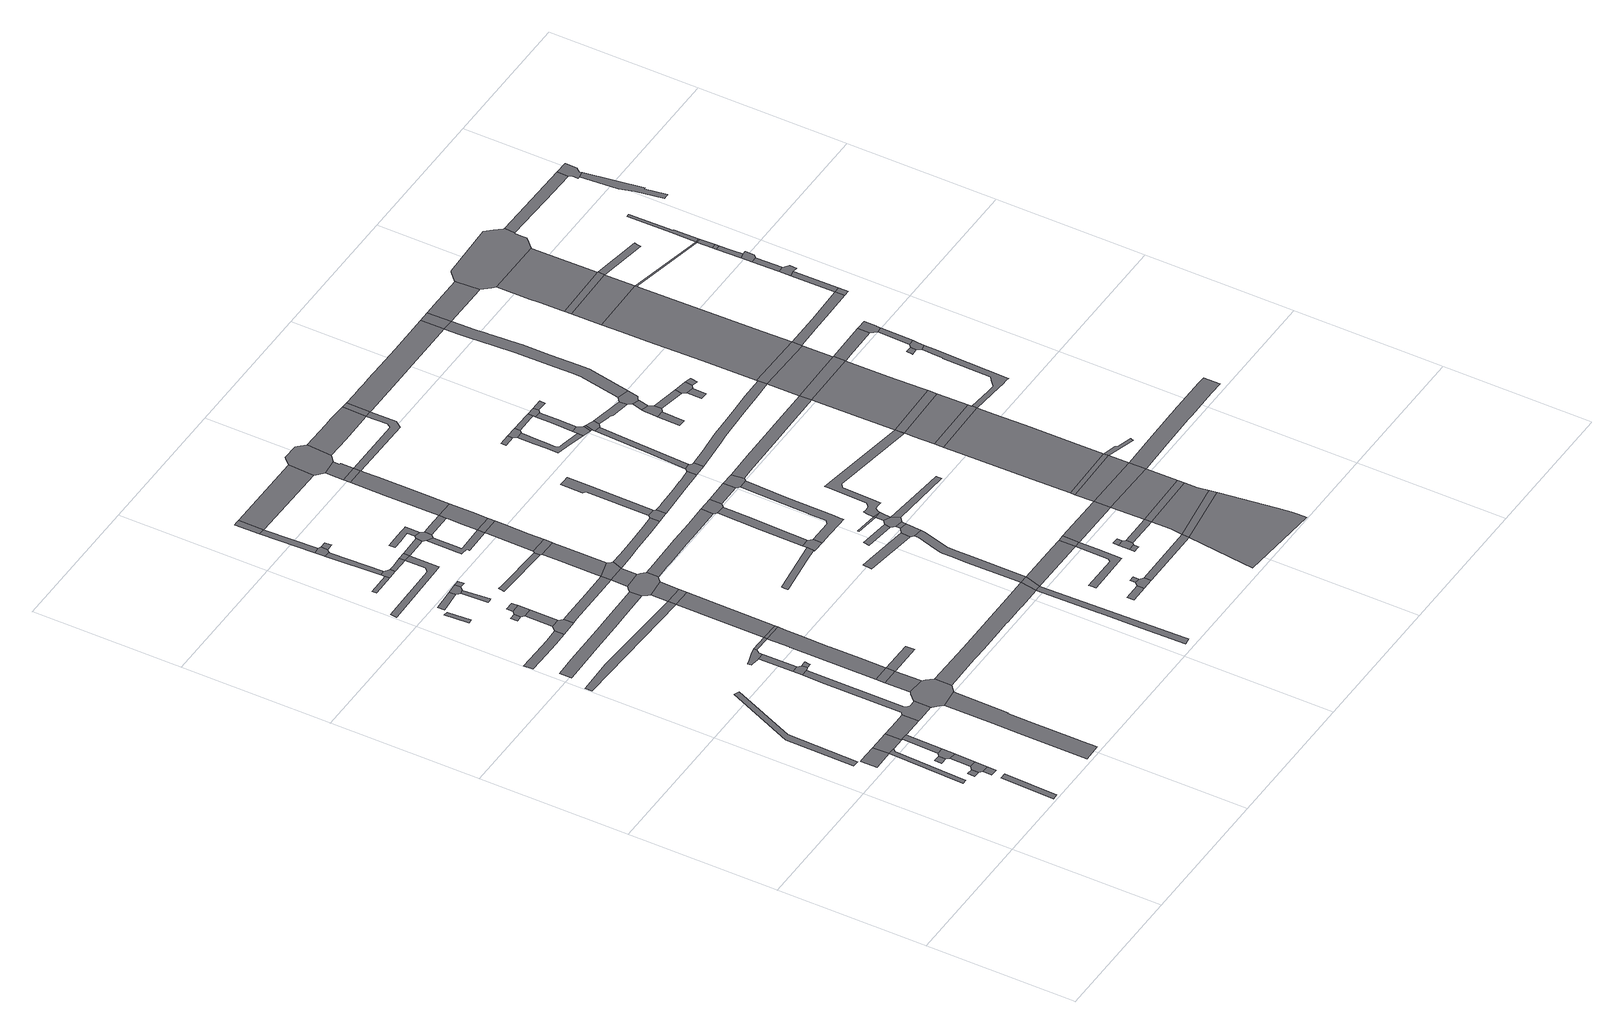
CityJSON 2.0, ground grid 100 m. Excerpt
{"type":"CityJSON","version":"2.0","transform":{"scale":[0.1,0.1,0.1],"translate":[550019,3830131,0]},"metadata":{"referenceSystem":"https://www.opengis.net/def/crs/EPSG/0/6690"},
"CityObjects":{
"road1":{"type":"Road","attributes":{"RoadStructureAttribute.sectionType":"1"},"geometry":[{"type":"MultiSurface","lod":"1","boundaries":[[[0,1,2,3]]]}]},
"road2":{"type":"Road","attributes":{"RoadStructureAttribute.sectionType":"1"},"geometry":[{"type":"MultiSurface","lod":"1","boundaries":[[[4,5,6,7,8]]]}]},
"road3":{"type":"Road","geometry":[{"type":"MultiSurface","lod":"1","boundaries":[[[9,10,11,12]]]}]},
"road4":{"type":"Road","geometry":[{"type":"MultiSurface","lod":"1","boundaries":[[[13,14,15,16,17]]]}]},
"road5":{"type":"Road","attributes":{"RoadStructureAttribute.sectionType":"1"},"geometry":[{"type":"MultiSurface","lod":"1","boundaries":[[[18,19,20,21]]]}]},
"road6":{"type":"Road","geometry":[{"type":"MultiSurface","lod":"1","boundaries":[[[22,12,11,18,21,23]]]}]},
"road7":{"type":"Road","geometry":[{"type":"MultiSurface","lod":"1","boundaries":[[[24,25,26,27]]]}]},
"road8":{"type":"Road","attributes":{"RoadStructureAttribute.sectionType":"1"},"geometry":[{"type":"MultiSurface","lod":"1","boundaries":[[[28,22,23,29]]]}]},
"road9":{"type":"Road","geometry":[{"type":"MultiSurface","lod":"1","boundaries":[[[30,27,26,28,29,31]]]}]},
"road10":{"type":"Road","geometry":[{"type":"MultiSurface","lod":"1","boundaries":[[[17,16,4,8,32,33]]]}]},
"road11":{"type":"Road","attributes":{"RoadStructureAttribute.sectionType":"1"},"geometry":[{"type":"MultiSurface","lod":"1","boundaries":[[[34,35,36,37,38,39]]]}]},
"road12":{"type":"Road","attributes":{"RoadStructureAttribute.sectionType":"1"},"geometry":[{"type":"MultiSurface","lod":"1","boundaries":[[[40,30,31,41]]]}]},
"road13":{"type":"Road","geometry":[{"type":"MultiSurface","lod":"1","boundaries":[[[42,33,32,40,41,43,44]]]}]},
"road14":{"type":"Road","attributes":{"function":"2","RoadStructureAttribute.sectionType":"1"},"geometry":[{"type":"MultiSurface","lod":"1","boundaries":[[[45,46,47,48,49,50,51,52,53,54,55,56,57,58]]]}]},
"road15":{"type":"Road","attributes":{"RoadStructureAttribute.sectionType":"1"},"geometry":[{"type":"MultiSurface","lod":"1","boundaries":[[[59,60,61,62,63,64,65,66,67]]]}]},
"road16":{"type":"Road","attributes":{"RoadStructureAttribute.sectionType":"1"},"geometry":[{"type":"MultiSurface","lod":"1","boundaries":[[[68,69,70,71,44,43,72,73,74,75,76,77,78,79,80,81]]]}]},
"road17":{"type":"Road","geometry":[{"type":"MultiSurface","lod":"1","boundaries":[[[82,83,84,85,75,74,86,87,54,53,88,89,90,91,92]]]}]},
"road18":{"type":"Road","attributes":{"RoadStructureAttribute.sectionType":"1"},"geometry":[{"type":"MultiSurface","lod":"1","boundaries":[[[93,94,95,96,97]]]}]},
"road19":{"type":"Road","geometry":[{"type":"MultiSurface","lod":"1","boundaries":[[[98,99,100,101,102]]]}]},
"road20":{"type":"Road","attributes":{"RoadStructureAttribute.sectionType":"1"},"geometry":[{"type":"MultiSurface","lod":"1","boundaries":[[[103,68,81,104,105,106,107]]]}]},
"road21":{"type":"Road","attributes":{"RoadStructureAttribute.sectionType":"1"},"geometry":[{"type":"MultiSurface","lod":"1","boundaries":[[[108,103,107,109]]]}]},
"road22":{"type":"Road","attributes":{"function":"2","RoadStructureAttribute.sectionType":"1"},"geometry":[{"type":"MultiSurface","lod":"1","boundaries":[[[110,82,92,111,112,113]]]}]},
"road23":{"type":"Road","attributes":{"RoadStructureAttribute.sectionType":"1"},"geometry":[{"type":"MultiSurface","lod":"1","boundaries":[[[114,115,116,117,118,119,120,121,122,123,124,125]]]}]},
"road24":{"type":"Road","geometry":[{"type":"MultiSurface","lod":"1","boundaries":[[[126,127,128,129,130,131,132,133,134,135,108,109,136,137,138]]]}]},
"road25":{"type":"Road","geometry":[{"type":"MultiSurface","lod":"1","boundaries":[[[139,140,141,142,106,105]]]}]},
"road26":{"type":"Road","geometry":[{"type":"MultiSurface","lod":"1","boundaries":[[[143,67,66,144,145,146]]]}]},
"road27":{"type":"Road","geometry":[{"type":"MultiSurface","lod":"1","boundaries":[[[147,110,113,148]]]}]},
"road28":{"type":"Road","geometry":[{"type":"MultiSurface","lod":"1","boundaries":[[[149,150,151,152]]]}]},
"road29":{"type":"Road","attributes":{"RoadStructureAttribute.sectionType":"1"},"geometry":[{"type":"MultiSurface","lod":"1","boundaries":[[[153,143,146,154]]]}]},
"road30":{"type":"Road","attributes":{"RoadStructureAttribute.sectionType":"1"},"geometry":[{"type":"MultiSurface","lod":"1","boundaries":[[[155,156,157,158]]]}]},
"road31":{"type":"Road","geometry":[{"type":"MultiSurface","lod":"1","boundaries":[[[159,149,152,153,154,160]]]}]},
"road32":{"type":"Road","attributes":{"RoadStructureAttribute.sectionType":"1"},"geometry":[{"type":"MultiSurface","lod":"1","boundaries":[[[161,162,159,160]]]}]},
"road33":{"type":"Road","attributes":{"RoadStructureAttribute.sectionType":"1"},"geometry":[{"type":"MultiSurface","lod":"1","boundaries":[[[138,137,163,164]]]}]},
"road34":{"type":"Road","attributes":{"function":"2","RoadStructureAttribute.sectionType":"1"},"geometry":[{"type":"MultiSurface","lod":"1","boundaries":[[[163,165,166,167,168,147,148,169,170,171,172,173,174,175,176]]]}]},
"road35":{"type":"Road","attributes":{"RoadStructureAttribute.sectionType":"1"},"geometry":[{"type":"MultiSurface","lod":"1","boundaries":[[[177,178,179,180]]]}]},
"road36":{"type":"Road","attributes":{"RoadStructureAttribute.sectionType":"1"},"geometry":[{"type":"MultiSurface","lod":"1","boundaries":[[[181,182,183,184,185,186,187,188,189]]]}]},
"road37":{"type":"Road","attributes":{"RoadStructureAttribute.sectionType":"1"},"geometry":[{"type":"MultiSurface","lod":"1","boundaries":[[[190,191,192,193,194]]]}]},
"road38":{"type":"Road","attributes":{"RoadStructureAttribute.sectionType":"1"},"geometry":[{"type":"MultiSurface","lod":"1","boundaries":[[[195,196,148,113]]]}]},
"road39":{"type":"Road","geometry":[{"type":"MultiSurface","lod":"1","boundaries":[[[197,155,158,198,194,193,199,200]]]}]},
"road40":{"type":"Road","geometry":[{"type":"MultiSurface","lod":"1","boundaries":[[[164,163,176,201]]]}]},
"road41":{"type":"Road","geometry":[{"type":"MultiSurface","lod":"1","boundaries":[[[202,203,204,205,206,207,208,197,200]]]}]},
"road42":{"type":"Road","geometry":[{"type":"MultiSurface","lod":"1","boundaries":[[[209,210,211,212,177,180,213,214]]]}]},
"road43":{"type":"Road","attributes":{"RoadStructureAttribute.sectionType":"1"},"geometry":[{"type":"MultiSurface","lod":"1","boundaries":[[[215,216,217,218,145,144,219,220,221]]]}]},
"road44":{"type":"Road","attributes":{"RoadStructureAttribute.sectionType":"1"},"geometry":[{"type":"MultiSurface","lod":"1","boundaries":[[[222,212,211,223,224]]]}]},
"road45":{"type":"Road","attributes":{"RoadStructureAttribute.sectionType":"1"},"geometry":[{"type":"MultiSurface","lod":"1","boundaries":[[[225,226,214,213,227]]]}]},
"road46":{"type":"Road","attributes":{"function":"2","RoadStructureAttribute.sectionType":"1"},"geometry":[{"type":"MultiSurface","lod":"1","boundaries":[[[96,228,229,164,201,230,231,232,233]]]}]},
"road47":{"type":"Road","attributes":{"RoadStructureAttribute.sectionType":"1"},"geometry":[{"type":"MultiSurface","lod":"1","boundaries":[[[234,235,236,237,222,224,238,239,240]]]}]},
"road48":{"type":"Road","attributes":{"RoadStructureAttribute.sectionType":"1"},"geometry":[{"type":"MultiSurface","lod":"1","boundaries":[[[241,235,234,242]]]}]},
"road49":{"type":"Road","geometry":[{"type":"MultiSurface","lod":"1","boundaries":[[[243,244,245,246,240,239]]]}]},
"road50":{"type":"Road","geometry":[{"type":"MultiSurface","lod":"1","boundaries":[[[247,225,227,181,189]]]}]},
"road51":{"type":"Road","geometry":[{"type":"MultiSurface","lod":"1","boundaries":[[[97,96,233,248]]]}]},
"road52":{"type":"Road","attributes":{"RoadStructureAttribute.sectionType":"1"},"geometry":[{"type":"MultiSurface","lod":"1","boundaries":[[[249,250,251,252,253,254,255]]]}]},
"road53":{"type":"Road","attributes":{"function":"2","RoadStructureAttribute.sectionType":"1"},"geometry":[{"type":"MultiSurface","lod":"1","boundaries":[[[256,257,97,248]]]}]},
"road54":{"type":"Road","geometry":[{"type":"MultiSurface","lod":"1","boundaries":[[[258,259,241,242,260]]]}]},
"road55":{"type":"Road","geometry":[{"type":"MultiSurface","lod":"1","boundaries":[[[261,262,263,264,265,114,125,266,257,256,267,268,269,270]]]}]},
"road56":{"type":"Road","attributes":{"RoadStructureAttribute.sectionType":"1"},"geometry":[{"type":"MultiSurface","lod":"1","boundaries":[[[271,247,189,272]]]}]},
"road57":{"type":"Road","attributes":{"RoadStructureAttribute.sectionType":"1"},"geometry":[{"type":"MultiSurface","lod":"1","boundaries":[[[273,274,275,90,89,276,277,278,279,280,281,282,283,284,285,286]]]}]},
"road58":{"type":"Road","attributes":{"function":"2","RoadStructureAttribute.sectionType":"1"},"geometry":[{"type":"MultiSurface","lod":"1","boundaries":[[[220,263,262,287]]]}]},
"road59":{"type":"Road","geometry":[{"type":"MultiSurface","lod":"1","boundaries":[[[288,289,290,221,220,287,291]]]}]},
"road60":{"type":"Road","attributes":{"RoadStructureAttribute.sectionType":"1"},"geometry":[{"type":"MultiSurface","lod":"1","boundaries":[[[292,293,294,295,296,297,298,299,300,301,302]]]}]},
"road61":{"type":"Road","geometry":[{"type":"MultiSurface","lod":"1","boundaries":[[[301,271,272,303,304,305,306,302]]]}]},
"road62":{"type":"Road","attributes":{"function":"2","RoadStructureAttribute.sectionType":"1"},"geometry":[{"type":"MultiSurface","lod":"1","boundaries":[[[307,308,309,310,311,312,313,314,221,290,315,316,317]]]}]},
"road63":{"type":"Road","attributes":{"RoadStructureAttribute.sectionType":"1"},"geometry":[{"type":"MultiSurface","lod":"1","boundaries":[[[303,318,319,320,321,322,323,324,325,326,327,328,329,330,331,304]]]}]},
"road64":{"type":"Road","geometry":[{"type":"MultiSurface","lod":"1","boundaries":[[[332,333,255,254,334,307,317,335,336]]]}]},
"road65":{"type":"Road","attributes":{"RoadStructureAttribute.sectionType":"1"},"geometry":[{"type":"MultiSurface","lod":"1","boundaries":[[[337,306,305,338,339,340]]]}]},
"road66":{"type":"Road","attributes":{"function":"2","RoadStructureAttribute.sectionType":"1"},"geometry":[{"type":"MultiSurface","lod":"1","boundaries":[[[326,341,342,332,336,343,344,345]]]}]},
"road67":{"type":"Road","attributes":{"RoadStructureAttribute.sectionType":"1"},"geometry":[{"type":"MultiSurface","lod":"1","boundaries":[[[260,242,346,347]]]}]},
"road68":{"type":"Road","geometry":[{"type":"MultiSurface","lod":"1","boundaries":[[[327,326,345,348]]]}]},
"road69":{"type":"Road","attributes":{"RoadStructureAttribute.sectionType":"1"},"geometry":[{"type":"MultiSurface","lod":"1","boundaries":[[[349,350,351,352,353,354,355]]]}]},
"road70":{"type":"Road","geometry":[{"type":"MultiSurface","lod":"1","boundaries":[[[340,339,356,357,358,359,327,348,360,361,362]]]}]},
"road71":{"type":"Road","attributes":{"RoadStructureAttribute.sectionType":"1"},"geometry":[{"type":"MultiSurface","lod":"1","boundaries":[[[363,364,365,366,367,291,287,368,369,370,371,372,373]]]}]},
"road72":{"type":"Road","attributes":{"RoadStructureAttribute.sectionType":"1"},"geometry":[{"type":"MultiSurface","lod":"1","boundaries":[[[285,374,375,376,377,378,379,380,381]]]}]},
"road73":{"type":"Road","attributes":{"RoadStructureAttribute.sectionType":"1"},"geometry":[{"type":"MultiSurface","lod":"1","boundaries":[[[382,383,384,385,270,269,386,387,388,389,390,391,392]]]}]},
"road74":{"type":"Road","attributes":{"function":"2","RoadStructureAttribute.sectionType":"1"},"geometry":[{"type":"MultiSurface","lod":"1","boundaries":[[[393,394,340,362,395,396,397,398,399,400,401]]]}]},
"road75":{"type":"Road","attributes":{"RoadStructureAttribute.sectionType":"1"}},
"road76":{"type":"Road","geometry":[{"type":"MultiSurface","lod":"1","boundaries":[[[402,286,285,381,380,403]]]}]},
"road77":{"type":"Road","geometry":[{"type":"MultiSurface","lod":"1","boundaries":[[[404,393,401,405]]]}]},
"road78":{"type":"Road","geometry":[{"type":"MultiSurface","lod":"1","boundaries":[[[406,349,355,407,408,409,410,411,412]]]}]},
"road79":{"type":"Road","attributes":{"RoadStructureAttribute.sectionType":"1"},"geometry":[{"type":"MultiSurface","lod":"1","boundaries":[[[413,414,415,416,417]]]}]},
"road80":{"type":"Road","attributes":{"function":"2","RoadStructureAttribute.sectionType":"1"},"geometry":[{"type":"MultiSurface","lod":"1","boundaries":[[[418,419,420,421,422,423,424,404,405]]]}]},
"road81":{"type":"Road","attributes":{"RoadStructureAttribute.sectionType":"1"},"geometry":[{"type":"MultiSurface","lod":"1","boundaries":[[[425,426,427,428,429]]]}]},
"road82":{"type":"Road","geometry":[{"type":"MultiSurface","lod":"1","boundaries":[[[430,363,373,431,432,433,434]]]}]},
"road83":{"type":"Road","geometry":[{"type":"MultiSurface","lod":"1","boundaries":[[[435,436,347,346,423,422,437,438,439,440,441]]]}]},
"road84":{"type":"Road","attributes":{"RoadStructureAttribute.sectionType":"1"},"geometry":[{"type":"MultiSurface","lod":"1","boundaries":[[[442,443,406,412,444,445,446,447,448]]]}]},
"road85":{"type":"Road","attributes":{"RoadStructureAttribute.sectionType":"1"},"geometry":[{"type":"MultiSurface","lod":"1","boundaries":[[[449,450,451,452,453,454,455,456,457,458,402,403,459,460,461,462,463,464]]]}]},
"road86":{"type":"Road","geometry":[{"type":"MultiSurface","lod":"1","boundaries":[[[465,414,413,417,466,467,468]]]}]},
"road87":{"type":"Road","geometry":[{"type":"MultiSurface","lod":"1","boundaries":[[[469,470,465,468]]]}]},
"road88":{"type":"Road","attributes":{"RoadStructureAttribute.sectionType":"1"},"geometry":[{"type":"MultiSurface","lod":"1","boundaries":[[[471,472,473,474,475,476,430,434]]]}]},
"road89":{"type":"Road","attributes":{"RoadStructureAttribute.sectionType":"1"},"geometry":[{"type":"MultiSurface","lod":"1","boundaries":[[[477,478,479,403,380,480,481,482,483]]]}]},
"road90":{"type":"Road","geometry":[{"type":"MultiSurface","lod":"1","boundaries":[[[484,485,486,487]]]}]},
"road91":{"type":"Road","attributes":{"RoadStructureAttribute.sectionType":"1"},"geometry":[{"type":"MultiSurface","lod":"1","boundaries":[[[482,488,489,490,491,492,493,494,495,496]]]}]},
"road92":{"type":"Road","geometry":[{"type":"MultiSurface","lod":"1","boundaries":[[[382,392,497,442,448,498,499,500]]]}]},
"road93":{"type":"Road","attributes":{"RoadStructureAttribute.sectionType":"1"},"geometry":[{"type":"MultiSurface","lod":"1","boundaries":[[[501,502,503,504,505,506,507,508,509,510,511,512,513,514,411,410]]]}]},
"road94":{"type":"Road","geometry":[{"type":"MultiSurface","lod":"1","boundaries":[[[515,429,428,449,464,516]]]}]},
"road95":{"type":"Road","geometry":[{"type":"MultiSurface","lod":"1","boundaries":[[[517,518,519,520,521]]]}]},
"road96":{"type":"Road","attributes":{"RoadStructureAttribute.sectionType":"1"},"geometry":[{"type":"MultiSurface","lod":"1","boundaries":[[[522,523,524,525,526,527,528,433,432,529,530]]]}]},
"road97":{"type":"Road","attributes":{"RoadStructureAttribute.sectionType":"1"},"geometry":[{"type":"MultiSurface","lod":"1","boundaries":[[[531,515,516,532,533]]]}]},
"road98":{"type":"Road","attributes":{"RoadStructureAttribute.sectionType":"1"},"geometry":[{"type":"MultiSurface","lod":"1","boundaries":[[[534,535,536,405,401,537,538,539]]]}]},
"road99":{"type":"Road","geometry":[{"type":"MultiSurface","lod":"1","boundaries":[[[540,487,486,531,533,541,542]]]}]},
"road100":{"type":"Road","attributes":{"RoadStructureAttribute.sectionType":"1"},"geometry":[{"type":"MultiSurface","lod":"1","boundaries":[[[500,499,543,544]]]}]},
"road101":{"type":"Road","attributes":{"RoadStructureAttribute.sectionType":"1"},"geometry":[{"type":"MultiSurface","lod":"1","boundaries":[[[545,540,542,546]]]}]},
"road102":{"type":"Road","geometry":[{"type":"MultiSurface","lod":"1","boundaries":[[[521,520,545,546]]]}]},
"road103":{"type":"Road","attributes":{"RoadStructureAttribute.sectionType":"1"},"geometry":[{"type":"MultiSurface","lod":"1","boundaries":[[[547,548,438,437,549,550,534,551]]]}]},
"road104":{"type":"Road","attributes":{"RoadStructureAttribute.sectionType":"1"},"geometry":[{"type":"MultiSurface","lod":"1","boundaries":[[[552,467,466,553]]]}]},
"road105":{"type":"Road","geometry":[{"type":"MultiSurface","lod":"1","boundaries":[[[483,482,496,554]]]}]},
"road106":{"type":"Road","geometry":[{"type":"MultiSurface","lod":"1","boundaries":[[[555,556,557,558,559]]]}]},
"road107":{"type":"Road","attributes":{"RoadStructureAttribute.sectionType":"1"},"geometry":[{"type":"MultiSurface","lod":"1","boundaries":[[[560,555,559,561,562,563]]]}]},
"road108":{"type":"Road","geometry":[{"type":"MultiSurface","lod":"1","boundaries":[[[564,565,566,560,563]]]}]},
"road109":{"type":"Road","geometry":[{"type":"MultiSurface","lod":"1","boundaries":[[[544,543,567,508,507,568,569,570]]]}]},
"road110":{"type":"Road","geometry":[{"type":"MultiSurface","lod":"1","boundaries":[[[571,572,573,574]]]}]},
"road111":{"type":"Road","geometry":[{"type":"MultiSurface","lod":"1","boundaries":[[[575,576,577,578,579,522,530,580,581]]]}]},
"road112":{"type":"Road","attributes":{"RoadStructureAttribute.sectionType":"1"},"geometry":[{"type":"MultiSurface","lod":"1","boundaries":[[[582,583,584,585,586,587,542,541]]]}]},
"road113":{"type":"Road","attributes":{"RoadStructureAttribute.sectionType":"1"},"geometry":[{"type":"MultiSurface","lod":"1","boundaries":[[[562,561,588,589]]]}]},
"road114":{"type":"Road","attributes":{"RoadStructureAttribute.sectionType":"1"},"geometry":[{"type":"MultiSurface","lod":"1","boundaries":[[[590,591,554,496,592,593,594]]]}]},
"road115":{"type":"Road","geometry":[{"type":"MultiSurface","lod":"1","boundaries":[[[595,551,534,539,596]]]}]},
"road116":{"type":"Road","geometry":[{"type":"MultiSurface","lod":"1","boundaries":[[[574,573,597,598,599,600]]]}]},
"road117":{"type":"Road","attributes":{"RoadStructureAttribute.sectionType":"1"},"geometry":[{"type":"MultiSurface","lod":"1","boundaries":[[[597,601,602,603,604,605,606,607,608,609,610,611,612,613,598]]]}]},
"road118":{"type":"Road","attributes":{"RoadStructureAttribute.sectionType":"1"},"geometry":[{"type":"MultiSurface","lod":"1","boundaries":[[[614,615,579,578,616,617,618]]]}]},
"road119":{"type":"Road","attributes":{"RoadStructureAttribute.sectionType":"1"},"geometry":[{"type":"MultiSurface","lod":"1","boundaries":[[[619,600,599,620,621,622]]]}]},
"road120":{"type":"Road","attributes":{"RoadStructureAttribute.sectionType":"1"},"geometry":[{"type":"MultiSurface","lod":"1","boundaries":[[[623,607,606,624,625,626]]]}]},
"road121":{"type":"Road","geometry":[{"type":"MultiSurface","lod":"1","boundaries":[[[627,628,629,630,553,631,632,633,634]]]}]},
"road122":{"type":"Road","attributes":{"RoadStructureAttribute.sectionType":"1"},"geometry":[{"type":"MultiSurface","lod":"1","boundaries":[[[625,624,635,636]]]}]},
"road123":{"type":"Road","attributes":{"RoadStructureAttribute.sectionType":"1"},"geometry":[{"type":"MultiSurface","lod":"1","boundaries":[[[637,638,623,626,639,640]]]}]},
"road124":{"type":"Road","geometry":[{"type":"MultiSurface","lod":"1","boundaries":[[[641,642,643,644,645,646,647,648,649,521,546,650,651,652,653,654,655,656,657,658,659]]]}]},
"road125":{"type":"Road","geometry":[{"type":"MultiSurface","lod":"1","boundaries":[[[660,636,635,614,618,661,662]]]}]},
"road126":{"type":"Road","geometry":[{"type":"MultiSurface","lod":"1","boundaries":[[[622,621,637,640,663,664]]]}]},
"road127":{"type":"Road","geometry":[{"type":"MultiSurface","lod":"1","boundaries":[[[665,552,553,630]]]}]},
"road128":{"type":"Road","attributes":{"RoadStructureAttribute.sectionType":"1"},"geometry":[{"type":"MultiSurface","lod":"1","boundaries":[[[666,667,588,668,552,665]]]}]},
"road129":{"type":"Road","geometry":[{"type":"MultiSurface","lod":"1","boundaries":[[[669,670,664,663]]]}]},
"road130":{"type":"Road","geometry":[{"type":"MultiSurface","lod":"1","boundaries":[[[671,589,588,667]]]}]},
"road131":{"type":"Road","attributes":{"RoadStructureAttribute.sectionType":"1"},"geometry":[{"type":"MultiSurface","lod":"1","boundaries":[[[662,661,672,673,674,675,676,677]]]}]},
"road132":{"type":"Road","attributes":{"RoadStructureAttribute.sectionType":"1"},"geometry":[{"type":"MultiSurface","lod":"1","boundaries":[[[678,679,680,681,570,569,682,683,684,685,686,687]]]}]},
"road133":{"type":"Road","geometry":[{"type":"MultiSurface","lod":"1","boundaries":[[[593,589,671,688]]]}]},
"road134":{"type":"Road","geometry":[{"type":"MultiSurface","lod":"1","boundaries":[[[689,690,691,692]]]}]},
"road135":{"type":"Road","geometry":[{"type":"MultiSurface","lod":"1","boundaries":[[[594,593,688,693]]]}]},
"road136":{"type":"Road","attributes":{"RoadStructureAttribute.sectionType":"1"},"geometry":[{"type":"MultiSurface","lod":"1","boundaries":[[[694,695,696,697,698,699,700,701,581,580,702,703,704,705,706,707]]]}]},
"road137":{"type":"Road","geometry":[{"type":"MultiSurface","lod":"1","boundaries":[[[708,709,710,689,692,711,712,713]]]}]},
"road138":{"type":"Road","attributes":{"function":"2"},"geometry":[{"type":"MultiSurface","lod":"1","boundaries":[[[714,715,594,693]]]}]},
"road139":{"type":"Road","attributes":{"function":"1"},"geometry":[{"type":"MultiSurface","lod":"1","boundaries":[[[716,717,715,714]]]}]},
"road140":{"type":"Road","attributes":{"RoadStructureAttribute.sectionType":"1"},"geometry":[{"type":"MultiSurface","lod":"1","boundaries":[[[718,708,713,719]]]}]},
"road141":{"type":"Road","attributes":{"RoadStructureAttribute.sectionType":"1"},"geometry":[{"type":"MultiSurface","lod":"1","boundaries":[[[720,721,722,723,724,725,726,727,596,539,728,729,730,731,732]]]}]},
"road142":{"type":"Road","geometry":[{"type":"MultiSurface","lod":"1","boundaries":[[[733,677,676,718,719,734,735,736]]]}]},
"road143":{"type":"Road","attributes":{"RoadStructureAttribute.sectionType":"1"},"geometry":[{"type":"MultiSurface","lod":"1","boundaries":[[[712,711,737,738]]]}]},
"road144":{"type":"Road","attributes":{"RoadStructureAttribute.sectionType":"1"},"geometry":[{"type":"MultiSurface","lod":"1","boundaries":[[[739,659,658]]]}]},
"road145":{"type":"Road","attributes":{"function":"2"},"geometry":[{"type":"MultiSurface","lod":"1","boundaries":[[[740,741,742,743,744,745,746,747,748,749,750,717,716]]]}]},
"road146":{"type":"Road","attributes":{"RoadStructureAttribute.sectionType":"1"},"geometry":[{"type":"MultiSurface","lod":"1","boundaries":[[[751,752,753,754]]]}]},
"road147":{"type":"Road","geometry":[{"type":"MultiSurface","lod":"1","boundaries":[[[738,737,751,754,755,756]]]}]},
"road148":{"type":"Road","geometry":[{"type":"MultiSurface","lod":"1","boundaries":[[[757,758,759,760,761,748,747,762]]]}]},
"road149":{"type":"Road","attributes":{"RoadStructureAttribute.sectionType":"1"},"geometry":[{"type":"MultiSurface","lod":"1","boundaries":[[[731,763,764,765,766,767,768,769,770,733,736,771,772,773,774,775,776,777,778,779,780,781,782]]]}]},
"road150":{"type":"Road","geometry":[{"type":"MultiSurface","lod":"1","boundaries":[[[783,784,756,755]]]}]},
"road151":{"type":"Road","attributes":{"function":"2","RoadStructureAttribute.sectionType":"1"},"geometry":[{"type":"MultiSurface","lod":"1","boundaries":[[[785,786,787,759,758]]]}]},
"road152":{"type":"Road","geometry":[{"type":"MultiSurface","lod":"1","boundaries":[[[788,789,790,791,716,714]]]}]},
"road153":{"type":"Road","attributes":{"RoadStructureAttribute.sectionType":"1"},"geometry":[{"type":"MultiSurface","lod":"1","boundaries":[[[792,659,793,786,785]]]}]},
"road154":{"type":"Road","attributes":{"function":"1"},"geometry":[{"type":"MultiSurface","lod":"1","boundaries":[[[794,795,796,797,686,798,799,659,792]]]}]},
"road155":{"type":"Road","geometry":[{"type":"MultiSurface","lod":"1","boundaries":[[[800,732,731,782,801]]]}]},
"road156":{"type":"Road","geometry":[{"type":"MultiSurface","lod":"1","boundaries":[[[802,687,686,797]]]}]},
"road157":{"type":"Road","attributes":{"function":"2"},"geometry":[{"type":"MultiSurface","lod":"1","boundaries":[[[707,687,802,803,804]]]}]},
"road158":{"type":"Road","geometry":[{"type":"MultiSurface","lod":"1","boundaries":[[[694,707,804,805]]]}]},
"road159":{"type":"Road","attributes":{"RoadStructureAttribute.sectionType":"1"},"geometry":[{"type":"MultiSurface","lod":"1","boundaries":[[[806,807,808,809,810,811,812,693,688,813,814,815,816,817,818]]]}]},
"road160":{"type":"Road","attributes":{"RoadStructureAttribute.sectionType":"1"},"geometry":[{"type":"MultiSurface","lod":"1","boundaries":[[[819,820,800,801,821,822,823]]]}]},
"road161":{"type":"Road","attributes":{"RoadStructureAttribute.sectionType":"1"},"geometry":[{"type":"MultiSurface","lod":"1","boundaries":[[[824,825,826,827,828,829,830,831,832,833,834,835,836,837,838,839,840,841,762,747]]]}]},
"road162":{"type":"Road","attributes":{"function":"1"},"geometry":[{"type":"MultiSurface","lod":"1","boundaries":[[[842,843,844,845,846,847,848,694,805,849,850,851]]]}]},
"road163":{"type":"Road","attributes":{"RoadStructureAttribute.sectionType":"1"},"geometry":[{"type":"MultiSurface","lod":"1","boundaries":[[[852,802,797,853,854,855]]]}]},
"road164":{"type":"Road","geometry":[{"type":"MultiSurface","lod":"1","boundaries":[[[856,857,858,859,860,861,862]]]}]},
"road165":{"type":"Road","geometry":[{"type":"MultiSurface","lod":"1","boundaries":[[[863,864,865,843,842]]]}]},
"road166":{"type":"Road","attributes":{"RoadStructureAttribute.sectionType":"1"},"geometry":[{"type":"MultiSurface","lod":"1","boundaries":[[[866,862,861,867,868,833,832,869,870]]]}]},
"road167":{"type":"Road","geometry":[{"type":"MultiSurface","lod":"1","boundaries":[[[871,872,865,864,873]]]}]},
"road168":{"type":"Road","attributes":{"RoadStructureAttribute.sectionType":"1"},"geometry":[{"type":"MultiSurface","lod":"1","boundaries":[[[874,875,876,866,870]]]}]},
"road169":{"type":"Road","attributes":{"function":"2"},"geometry":[{"type":"MultiSurface","lod":"1","boundaries":[[[877,878,879,880,872,871,881]]]}]},
"road170":{"type":"Road","geometry":[{"type":"MultiSurface","lod":"1","boundaries":[[[882,883,852,855,875,874,884,885]]]}]},
"road171":{"type":"Road","attributes":{"RoadStructureAttribute.sectionType":"1"},"geometry":[{"type":"MultiSurface","lod":"1","boundaries":[[[886,887,805,804,888,889,890,891]]]}]},
"road172":{"type":"Road","geometry":[{"type":"MultiSurface","lod":"1","boundaries":[[[892,893,894,895,896,823,822,897,877,881,898,899,900,901,902,903,904]]]}]},
"road173":{"type":"Road","attributes":{"RoadStructureAttribute.sectionType":"1"},"geometry":[{"type":"MultiSurface","lod":"1","boundaries":[[[905,906,907,873,864]]]}]},
"road174":{"type":"Road","geometry":[{"type":"MultiSurface","lod":"1","boundaries":[[[908,886,891,909]]]}]},
"road175":{"type":"Road","attributes":{"RoadStructureAttribute.sectionType":"1"},"geometry":[{"type":"MultiSurface","lod":"1","boundaries":[[[842,851,910,911,912]]]}]},
"road176":{"type":"Road","attributes":{"RoadStructureAttribute.sectionType":"1"},"geometry":[{"type":"MultiSurface","lod":"1","boundaries":[[[913,914,915,886,908]]]}]},
"road177":{"type":"Road","geometry":[{"type":"MultiSurface","lod":"1","boundaries":[[[916,917,914,913,918,919]]]}]},
"road178":{"type":"Road","attributes":{"RoadStructureAttribute.sectionType":"1"},"geometry":[{"type":"MultiSurface","lod":"1","boundaries":[[[920,921,922,923,917,916]]]}]},
"road179":{"type":"Road","geometry":[{"type":"MultiSurface","lod":"1","boundaries":[[[924,925,922,921,926,927]]]}]},
"road180":{"type":"Road","attributes":{"RoadStructureAttribute.sectionType":"1"},"geometry":[{"type":"MultiSurface","lod":"1","boundaries":[[[928,929,930,925,924]]]}]},
"road181":{"type":"Road","geometry":[{"type":"MultiSurface","lod":"1","boundaries":[[[931,932,930,929]]]}]},
"road182":{"type":"Road","attributes":{"RoadStructureAttribute.sectionType":"1"},"geometry":[{"type":"MultiSurface","lod":"1","boundaries":[[[933,911,932,931]]]}]},
"road183":{"type":"Road","geometry":[{"type":"MultiSurface","lod":"1","boundaries":[[[934,912,911,933]]]}]},
"road184":{"type":"Road","attributes":{"RoadStructureAttribute.sectionType":"1"},"geometry":[{"type":"MultiSurface","lod":"1","boundaries":[[[935,936,937,938,939,940,912,934]]]}]},
"road185":{"type":"Road","attributes":{"RoadStructureAttribute.sectionType":"1"},"geometry":[{"type":"MultiSurface","lod":"1","boundaries":[[[941,904,903,942,943,944,945]]]}]},
"road186":{"type":"Road","attributes":{"RoadStructureAttribute.sectionType":"1"},"geometry":[{"type":"MultiSurface","lod":"1","boundaries":[[[946,947,948,949,950,951,952,953,954,955,956,957,958]]]}]},
"road187":{"type":"Road","geometry":[{"type":"MultiSurface","lod":"1","boundaries":[[[945,944,959,960,958,957,961,962,963]]]}]}
},
"vertices":[
[566,380,0],[525,380,0],[515,21,0],[554,21,0],
[389,1050,0],[369,545,0],[402,545,0],[420,1031,0],[437,1050,0],
[460,565,0],[459,519,0],[503,516,0],[503,562,0],
[255,1161,0],[245,1161,0],[245,1050,0],[388,1050,0],[385,1161,0],
[523,497,0],[521,440,0],[568,437,0],[570,495,0],
[524,581,0],[572,579,0],
[466,789,0],[465,742,0],[510,741,0],[509,788,0],
[526,720,0],[576,718,0],
[531,806,0],[578,804,0],
[530,1049,0],[530,1160,0],
[242,1649,0],[429,2082,0],[395,2096,0],[194,1632,0],[189,1175,0],[233,1173,0],
[538,1049,0],[584,1049,0],
[655,1159,0],[725,1049,0],[725,1159,0],
[1044,76,0],[1044,133,0],[1044,179,0],[1044,206,0],[1044,466,0],[1044,634,0],[1052,634,0],[1052,652,0],[1053,1003,0],[924,989,0],[924,663,0],[924,487,0],[924,30,0],[1044,32,0],
[292,3281,0],[269,3280,0],[141,3282,0],[7,3285,0],[10,3222,0],[150,3220,0],[266,3218,0],[371,3222,0],[369,3284,0],
[745,1839,0],[744,1714,0],[745,1174,0],[734,1166,0],[750,1049,0],[789,1049,0],[866,1048,0],[868,1162,0],[864,1158,0],[818,1158,0],[810,1167,0],[795,1183,0],[795,1184,0],[796,1839,0],
[926,1221,0],[920,1215,0],[914,1209,0],[869,1163,0],[870,1045,0],[914,1000,0],[1064,1012,0],[1100,1044,0],[1100,1155,0],[1064,1197,0],[1048,1215,0],
[260,2879,0],[11,2874,0],[12,2826,0],[927,2791,0],[927,2846,0],
[171,3912,0],[183,3752,0],[198,3753,0],[213,3754,0],[201,3908,0],
[745,1902,0],[810,1844,0],[820,1847,0],[815,1885,0],[792,1901,0],
[745,2133,0],[792,2133,0],
[926,1390,0],[1046,1219,0],[1046,1220,0],[1045,1390,0],
[889,3082,0],[634,3078,0],[496,3077,0],[194,3072,0],[51,3069,0],[52,2989,0],[127,2990,0],[363,2994,0],[604,2998,0],[630,2998,0],[892,3002,0],[893,3002,0],
[797,2201,0],[769,2193,0],[729,2181,0],[705,2174,0],[675,2165,0],[675,2164,0],[676,2153,0],[678,2140,0],[727,2135,0],[729,2135,0],[792,2159,0],[807,2182,0],[807,2201,0],
[850,1847,0],[853,1866,0],[855,1885,0],[853,1885,0],
[399,3315,0],[486,3226,0],[484,3290,0],[459,3315,0],
[926,1450,0],[1045,1450,0],
[378,3563,0],[338,3562,0],[338,3517,0],[378,3518,0],
[399,3502,0],[459,3501,0],
[361,3988,0],[211,3979,0],[213,3933,0],[363,3947,0],
[399,3582,0],[459,3582,0],
[459,3624,0],[399,3624,0],
[925,2180,0],[925,2200,0],
[925,2030,0],[925,2028,0],[925,2017,0],[926,1675,0],[1045,1460,0],[1044,1626,0],[1044,1829,0],[1044,1832,0],[1044,1971,0],[1044,2030,0],[1047,2141,0],[1047,2177,0],
[299,4383,0],[144,4379,0],[147,4350,0],[300,4352,0],
[482,4353,0],[483,4215,0],[456,4190,0],[21,4186,0],[14,4141,0],[509,4150,0],[529,4151,0],[529,4161,0],[532,4351,0],
[395,3747,0],[413,3748,0],[430,3750,0],[416,3932,0],[386,3924,0],
[1269,1390,0],[1269,1450,0],
[434,3993,0],[377,3933,0],[418,3935,0],[435,3955,0],
[1048,2197,0],
[452,3954,0],[476,3953,0],[473,3974,0],[470,3994,0],[470,3995,0],[451,3994,0],[435,3993,0],
[363,4391,0],[337,4411,0],[336,4412,0],[298,4410,0],[367,4353,0],[366,4389,0],
[740,3292,0],[555,3292,0],[552,3292,0],[519,3292,0],[521,3227,0],[928,3230,0],[927,3294,0],
[282,4774,0],[322,4769,0],[322,4772,0],
[481,4392,0],[401,4389,0],[482,4355,0],
[926,2478,0],[925,2210,0],[1048,2207,0],[1050,2464,0],[1050,2517,0],[1053,2790,0],
[322,4844,0],[279,4842,0],[281,4791,0],[281,4787,0],[326,4777,0],[338,4792,0],[343,4837,0],
[263,5204,0],[308,5203,0],
[385,4793,0],[387,4793,0],[385,4815,0],[383,4836,0],
[530,4393,0],
[1053,2845,0],
[570,3754,0],[535,3756,0],[533,3736,0],[530,3716,0],[571,3714,0],[918,3700,0],[915,3737,0],
[1055,2974,0],[929,2962,0],
[289,5372,0],[262,5372,0],[309,5372,0],
[1064,3110,0],[1049,3123,0],[928,3118,0],[914,3105,0],[891,3084,0],[916,2976,0],[1066,2985,0],[1086,3005,0],[1092,3005,0],[1091,3085,0],
[684,4397,0],[679,4352,0],
[2091,1154,0],[1931,1154,0],[1424,1151,0],[1365,1044,0],[1389,1044,0],[1472,1044,0],[1513,1044,0],[1638,1044,0],[1738,1044,0],[1751,1044,0],[1911,1043,0],[1912,1043,0],[2081,1043,0],[2101,1154,0],
[1048,3231,0],
[1067,3305,0],[1054,3318,0],[1047,3326,0],[1074,3298,0],
[743,4503,0],[721,4503,0],[700,4503,0],[613,4503,0],[553,4503,0],[555,4462,0],[613,4463,0],[700,4465,0],[700,4464,0],[701,4415,0],[743,4408,0],
[697,4337,0],[739,4313,0],[757,4333,0],[761,4385,0],
[928,3692,0],[928,3690,0],[928,3680,0],[928,3597,0],[928,3596,0],[927,3322,0],[927,3321,0],[927,3302,0],[1048,3618,0],[1048,3689,0],[1048,3691,0],
[697,4142,0],[697,4135,0],[697,4106,0],[697,4097,0],[700,4097,0],[747,4095,0],[747,4081,0],[747,4073,0],[929,4077,0],[929,4125,0],[747,4121,0],[736,4120,0],[737,4136,0],[737,4142,0],
[928,3748,0],[916,3738,0],[919,3699,0],[1048,3705,0],[1048,3748,0],
[823,4385,0],[833,4334,0],[929,4335,0],[929,4385,0],
[929,4061,0],[928,3755,0],[1048,3852,0],[1049,4023,0],[1049,4077,0],
[877,5197,0],[885,5367,0],
[1049,4124,0],
[1749,2388,0],[1369,2339,0],[1368,2318,0],[1367,2297,0],[1370,2297,0],[1653,2332,0],[1747,2343,0],
[929,4321,0],[929,4320,0],[929,4275,0],[930,4235,0],[1050,4236,0],[1050,4282,0],[1050,4384,0],
[1522,3311,0],[1435,3306,0],[1263,3300,0],[1188,3299,0],[1148,3298,0],[1053,3231,0],[1173,3234,0],[1188,3235,0],[1259,3237,0],[1398,3242,0],[1524,3247,0],
[2090,623,0],[2090,622,0],[2095,385,0],[2101,50,0],[2148,56,0],[2146,76,0],[2126,1043,0],[2108,1043,0],
[1742,3094,0],[1584,3092,0],[1427,3090,0],[1168,3086,0],[1172,3006,0],[1190,3007,0],[1228,3007,0],[1361,3009,0],[1428,3010,0],[1483,3010,0],[1739,3013,0],
[929,4979,0],[929,4748,0],[1051,4589,0],[1050,4589,0],[1052,4866,0],[1050,4866,0],[1049,4962,0],[1049,4977,0],[1049,4978,0],
[2101,1155,0],[2160,1154,0],
[929,5026,0],[1049,5026,0],
[1749,2418,0],[1748,2335,0],[1753,2335,0],[1755,2335,0],[1829,2334,0],[1830,2395,0],[1808,2417,0],
[2411,534,0],[2411,553,0],[2292,552,0],[2292,507,0],[2411,507,0],
[1049,5032,0],[1049,5113,0],[1044,5113,0],[1039,5114,0],[1039,5158,0],[929,5146,0],[929,5113,0],
[1873,2017,0],[1777,2026,0],[1771,1966,0],[2134,1917,0],[2138,1982,0],
[1537,3329,0],[1593,3250,0],[1605,3251,0],[1603,3315,0],[1592,3328,0],
[935,5419,0],[927,5411,0],[1082,5196,0],[1095,5364,0],[1054,5406,0],[1049,5411,0],[1044,5416,0],
[1758,2993,0],[1754,2701,0],[1811,2529,0],[1811,2531,0],[1816,2786,0],[1818,2943,0],[1819,2991,0],
[2153,1898,0],[2151,1871,0],[2112,1736,0],[2100,1692,0],[2099,1678,0],[2099,1622,0],[2099,1607,0],[2099,1606,0],[2099,1521,0],[2100,1208,0],[2160,1208,0],[2159,1521,0],[2159,1620,0],[2159,1682,0],[2210,1860,0],[2213,1890,0],
[2433,577,0],[2493,507,0],[2493,554,0],[2469,574,0],
[2470,615,0],[2434,616,0],
[1596,3749,0],[1598,3911,0],[1562,3911,0],[1525,3912,0],[1523,3762,0],[1541,3749,0],
[2459,1152,0],[2458,1152,0],[2160,1153,0],[2143,1043,0],[2520,1042,0],[2538,1042,0],[2538,1152,0],
[1953,2125,0],[1949,2085,0],[2149,2061,0],[2154,2101,0],
[2537,821,0],[2525,801,0],[2275,801,0],[2275,779,0],[2276,751,0],[2574,756,0],[2580,756,0],[2581,922,0],[2581,1042,0],
[1750,3001,0],[1829,3001,0],[1842,3014,0],[1841,3095,0],
[1918,2332,0],[2022,2330,0],[2075,2329,0],[2075,2359,0],[2076,2399,0],[2081,2718,0],[2087,2996,0],[2026,2994,0],[2025,2937,0],[2019,2622,0],[2017,2534,0],[2017,2531,0],[2015,2413,0],[1993,2392,0],
[2170,2002,0],[2222,1995,0],
[2028,2208,0],[2027,2203,0],[2027,2197,0],[2183,2178,0],[2182,2189,0],
[1991,3333,0],[1896,3325,0],[1894,3325,0],[1808,3321,0],[1718,3318,0],[1675,3317,0],[1648,3316,0],[1837,3262,0],[1994,3270,0],
[2173,2033,0],[2225,2027,0],[2225,2028,0],
[1489,5196,0],[1492,5055,0],[1470,5025,0],[1500,4975,0],[1535,5023,0],[1533,5196,0],
[2181,2124,0],[2256,2053,0],[2228,2103,0],
[2005,3016,0],[2005,3097,0],
[2185,2178,0],[2236,2177,0],
[1369,5361,0],[1304,5362,0],[1246,5195,0],[1448,5196,0],[1492,5357,0],
[2943,559,0],[2938,508,0],
[2582,1152,0],
[2673,757,0],[2673,724,0],[2697,723,0],[2718,723,0],[2718,756,0],
[2674,830,0],[2732,770,0],[2733,815,0],[2718,830,0],
[2719,866,0],[2697,866,0],[2674,867,0],
[2016,3005,0],[2094,3003,0],[2105,3017,0],[2095,3097,0],
[1671,4397,0],[1669,4360,0],[1745,4360,0],[1745,4396,0],
[2063,3341,0],[2056,3347,0],[2052,3352,0],[2050,3356,0],[2009,3351,0],[2080,3274,0],[2077,3337,0],
[2565,2029,0],[2567,2029,0],[2676,2020,0],[2677,2039,0],[2678,2058,0],[2569,2069,0],
[2950,769,0],[2949,814,0],
[2936,1151,0],[2931,1151,0],[2932,1040,0],[2945,1041,0],[2942,1151,0],
[1503,5357,0],[1536,5356,0],
[1764,4343,0],[1808,4342,0],[1825,4358,0],[1825,4395,0],
[1764,4227,0],[1764,4152,0],[1764,4066,0],[1834,4049,0],[1892,4034,0],[1965,4016,0],[1971,4056,0],[1892,4070,0],[1845,4079,0],[1818,4084,0],[1801,4105,0],[1803,4171,0],[1804,4223,0],
[2041,3977,0],[2021,3596,0],[2053,3416,0],[2069,3738,0],[2081,3971,0],
[1958,4393,0],[1945,4358,0],[1978,4358,0],[1979,4392,0],
[1972,4090,0],[2027,4000,0],[2042,4056,0],[2016,4088,0],
[3436,73,0],[3435,111,0],[3422,201,0],[3369,571,0],[2895,123,0],[2894,121,0],[2887,53,0],[3436,7,0],
[2041,3997,0],[2055,4051,0],
[1978,4340,0],[1975,4223,0],[2019,4227,0],[2021,4338,0],
[2320,2566,0],[2276,2573,0],[2276,2552,0],[2269,2288,0],[2241,2262,0],[2215,2261,0],[2190,2261,0],[2186,2231,0],[2184,2204,0],[2238,2192,0],[2253,2218,0],[2285,2219,0],[2311,2219,0],[2311,2250,0],[2317,2481,0],[2344,2500,0],[2915,2411,0],[2918,2411,0],[2920,2472,0],
[2100,4034,0],[2106,3988,0],[2112,4031,0],
[2037,4356,0],[2037,4391,0],
[3362,619,0],
[3351,696,0],[3350,778,0],[2952,640,0],
[2111,4353,0],[2111,4390,0],
[3349,823,0],
[2184,3972,0],[2195,3970,0],[2214,3957,0],[2215,3957,0],[2338,3936,0],[2334,3987,0],
[2783,3105,0],[2738,3105,0],[2375,3101,0],[2323,3100,0],[2179,3018,0],[2376,3021,0],[2493,3022,0],[2638,3024,0],[2910,3027,0],[2908,3106,0],
[3346,1033,0],
[2331,3728,0],[2327,3577,0],[2377,3575,0],[2381,3726,0],
[3344,1147,0],
[2902,3392,0],[2902,3381,0],[2747,3378,0],[2615,3372,0],[2512,3367,0],[2368,3362,0],[2250,3350,0],[2206,3346,0],[2112,3276,0],[2316,3293,0],[2376,3299,0],[2615,3310,0],[2759,3317,0],[2904,3322,0],
[2340,3839,0],[2335,3816,0],[2332,3757,0],[2407,3743,0],[2406,3794,0],[2388,3822,0],
[3342,1284,0],[2940,1275,0],
[3341,1315,0],[2940,1307,0],
[2357,3910,0],[2404,3894,0],
[2092,5351,0],[1921,5351,0],[1778,5352,0],[1760,5352,0],[1723,5352,0],[1680,5353,0],[1625,5353,0],[1615,5353,0],[1551,5196,0],[1793,5195,0],[2162,5197,0],[2393,5195,0],[2390,5351,0],
[2369,4012,0],[2407,3904,0],[2433,3920,0],[2446,3990,0],
[2584,3710,0],[2590,3760,0],
[2919,2441,0],
[3338,1527,0],[3333,1842,0],[3332,1917,0],[3332,1918,0],[3330,2051,0],[3328,2151,0],[3328,2154,0],[3328,2156,0],[2926,2149,0],[2928,2047,0],[2936,1560,0],
[2604,3687,0],[2601,3588,0],[2651,3587,0],[2654,3677,0],
[2675,3693,0],[2682,3743,0],
[3327,2191,0],[3326,2217,0],[2925,2210,0],[2926,2177,0],[2926,2175,0],[3329,2191,0],
[2393,5190,0],[2394,5096,0],[2399,5028,0],[2411,4865,0],[2418,4736,0],[2422,4459,0],[2422,4357,0],[2423,4297,0],[2503,4285,0],[2502,4358,0],[2500,4548,0],[2498,4735,0],[2497,4748,0],[2497,4749,0],[2485,4930,0],[2485,4932,0],[2482,4979,0],[2479,5033,0],[2476,5087,0],[2473,5192,0],
[2718,3685,0],[2727,3734,0],
[3322,2421,0],[2922,2411,0],[2923,2353,0],
[3531,1229,0],[3537,1248,0],[3443,1275,0],[3429,1290,0],
[3321,2483,0],[2921,2453,0],
[3321,2521,0],[3316,2750,0],[3310,3032,0],[3314,3032,0],[2916,2705,0],[2920,2482,0],
[2470,5352,0],[2473,5194,0],
[3313,3112,0],
[3308,3111,0],[3305,3315,0],
[3303,3386,0],
[4160,1154,0],[4120,1156,0],[3877,1154,0],[3859,1154,0],[3841,1154,0],[3839,1154,0],[3583,1151,0],[3602,1039,0],[3853,1043,0],[3890,1043,0],[4121,1045,0],[4220,1043,0],[4221,1154,0],
[2794,5354,0],[2551,5352,0],[2794,5192,0],[2803,5192,0],[2795,5355,0],
[3553,2139,0],[3586,2137,0],[3626,2134,0],[3648,2132,0],[3648,2133,0],[3659,2555,0],[3661,2631,0],[3661,2632,0],[3663,2705,0],[3625,2699,0],[3621,2633,0],[3616,2557,0],[3614,2554,0],[3607,2229,0],[3588,2212,0],[3547,2175,0],[3545,2174,0],[3491,2178,0],
[3284,4427,0],[2884,4420,0],[2886,4289,0],[2889,4115,0],[2895,3805,0],[2895,3804,0],[2895,3758,0],[3300,3583,0],[3284,4401,0],[3284,4415,0],
[3598,3115,0],[3317,3032,0],[3366,3032,0],[3599,3035,0],
[3593,2765,0],[3562,2766,0],[3560,2727,0],[3559,2724,0],[3591,2726,0],[3604,2727,0],[3604,2764,0],
[3280,4612,0],[3280,4629,0],[2880,4620,0],
[3626,2784,0],[3606,2725,0],[3622,2704,0],[3664,2754,0],[3665,2783,0],
[3279,4675,0],[2879,4666,0],[3283,4675,0],
[3671,3004,0],[3632,2999,0],[3632,2997,0],
[2871,5119,0],[2875,4896,0],[2876,4833,0],[2879,4688,0],[3271,5117,0],
[3673,3116,0],[3609,3115,0],[3671,3030,0],[3674,3036,0],
[3818,3392,0],[3537,3387,0],[3305,3323,0],[3473,3325,0],[3633,3328,0],[3818,3329,0],
[3345,5346,0],[3306,5390,0],[3264,5436,0],[2865,5422,0],[2859,5417,0],[2851,5140,0],[3313,5160,0],[3340,5188,0],[3340,5218,0],[3340,5269,0],[3340,5270,0],[3343,5270,0],[3349,5342,0],
[3608,4577,0],[3611,4599,0],[3615,4621,0],
[3860,3393,0],[3859,3330,0],
[3301,4414,0],[3801,4309,0],[3801,4318,0],
[3856,3696,0],[3815,3688,0],[3815,3661,0],
[3856,3768,0],[3813,3766,0],[3888,3692,0],[3891,3742,0],
[3850,3934,0],[3850,3945,0],[3809,3944,0],[3810,3888,0],
[3844,4026,0],[3808,4018,0],[3870,3966,0],[3870,4027,0],
[3842,4109,0],[3838,4182,0],[3804,4181,0],
[3838,4209,0],[3804,4208,0],
[3834,4310,0],
[3834,4319,0],
[3829,4484,0],[3824,4484,0],[3819,4780,0],[3810,4780,0],[3801,4780,0],[3803,4484,0],
[3727,5335,0],[3549,5264,0],[3689,5261,0],[3939,5256,0],[3940,5331,0],
[3990,4946,0],[4017,4851,0],[4048,4671,0],[4068,4672,0],[4085,4673,0],[4087,4676,0],[4087,4678,0],[4085,4688,0],[4062,4815,0],[4062,4816,0],[4076,4816,0],[4010,5203,0],[3968,5196,0],
[3953,5236,0],[3953,5196,0],[4007,5222,0],[4032,5251,0],[4033,5329,0]
]}
